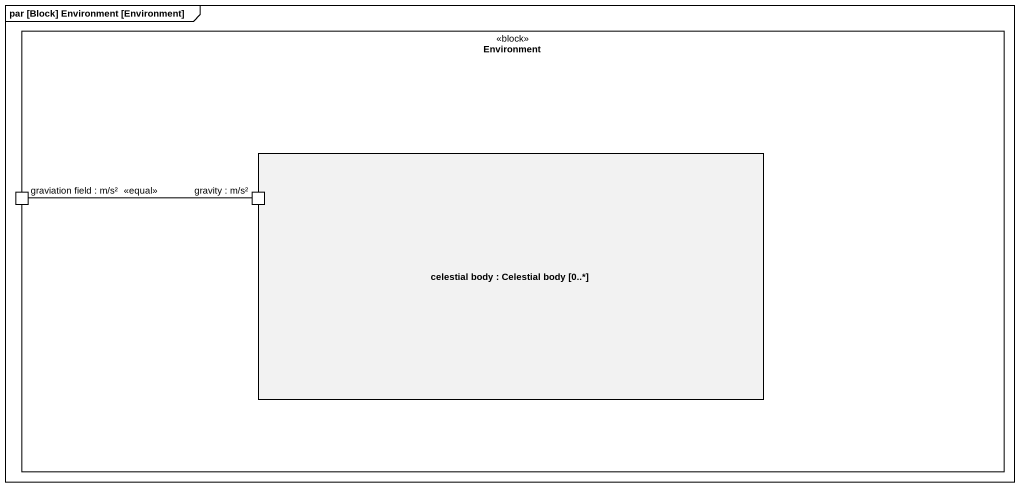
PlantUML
@startuml
mainframe par [Block] Environment [Environment]
rectangle Environment <<block>> {
  rectangle "celestial body : Celestial body [0..*]" as celestial_body {
    port "gravity : m/s²" as gravity_m_s
  }
  port "graviation field : m/s²" as graviation_field_m_s
}
graviation_field_m_s -right- gravity_m_s : <<equal>>
@enduml
